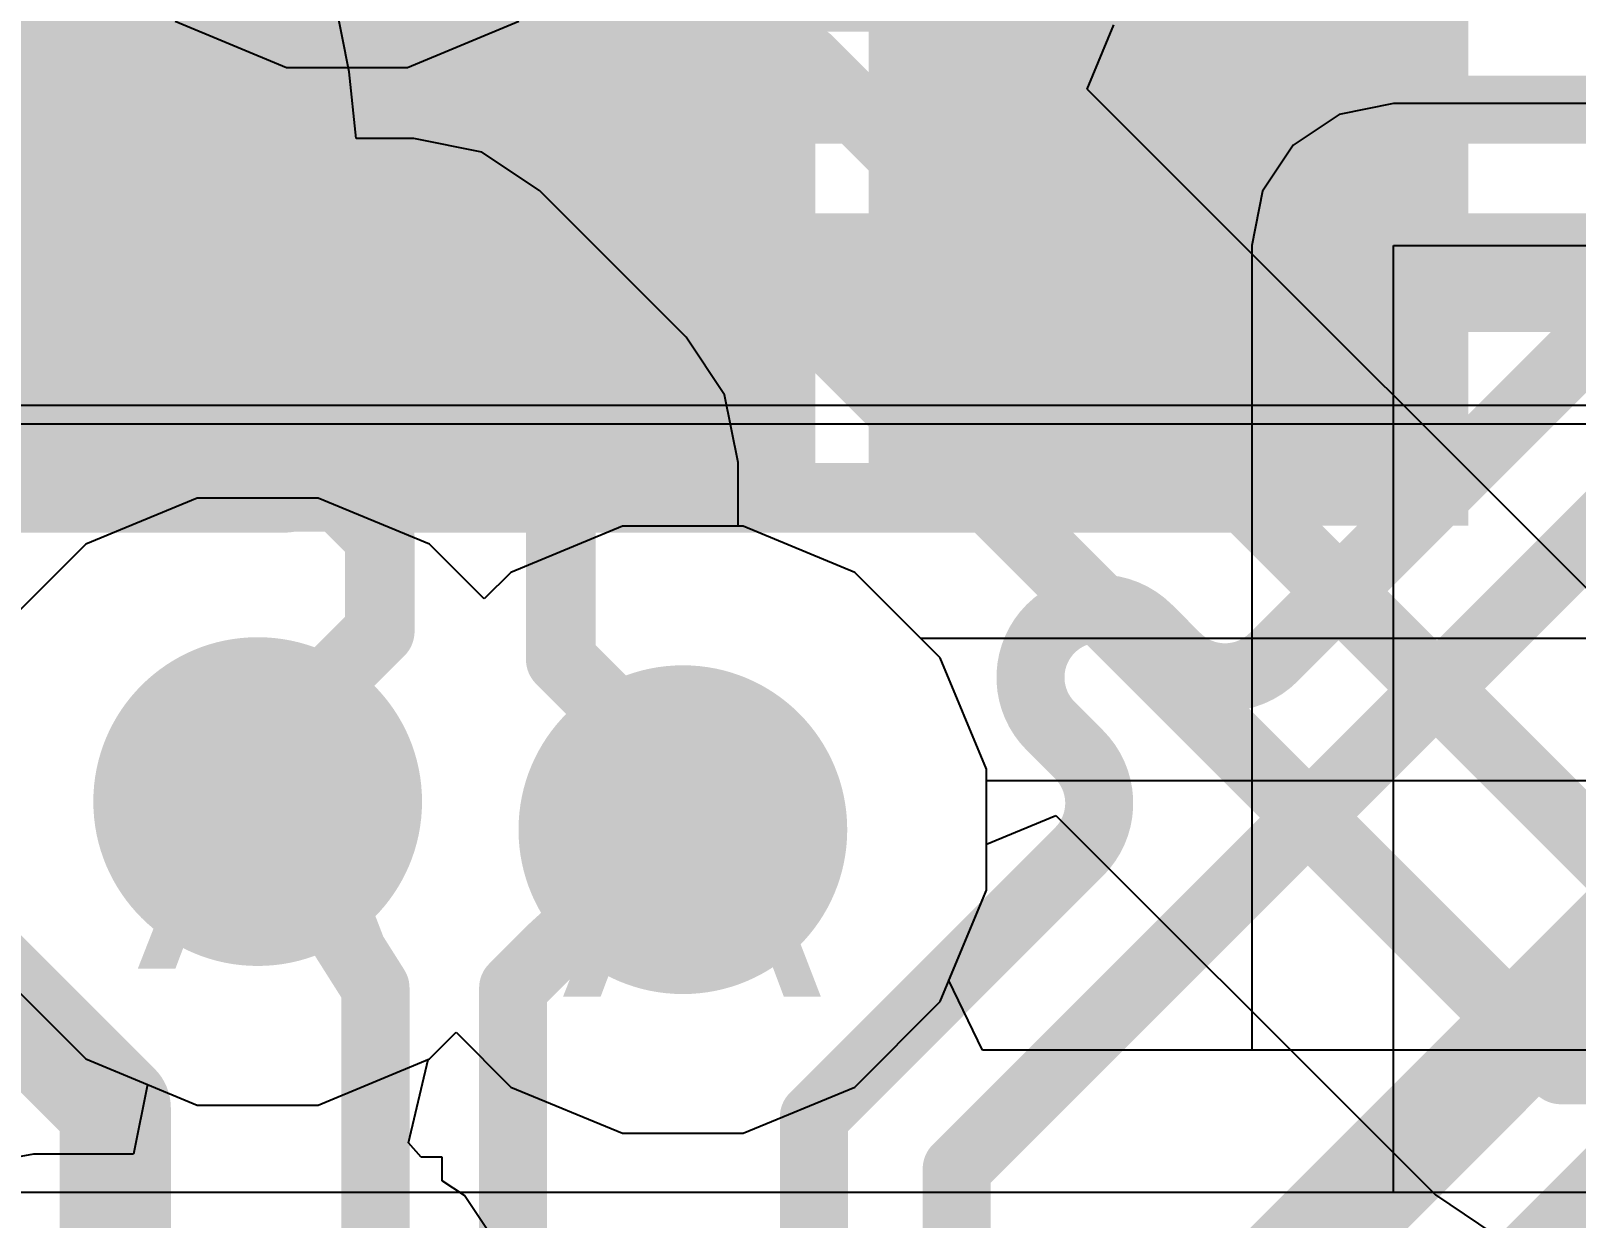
# Model space of a CAD drawing. Header units: inches. Extents: x 0 to 5271, y 0 to 5417.
# Drawn here: x 129.252 to 132.072, y 88.503 to 90.669 of the extents above; entities that cross this region are included whole.
import ezdxf

# ---------------------------------------------------------------- set-up
doc = ezdxf.new("R2010")
doc.units = ezdxf.units.IN
for name, color, linetype in [('Bottom Layer', 5, 'Continuous'), ('Bottom Overlay', 54, 'Continuous'), ('Bottom Paste', 16, 'Continuous'), ('Bottom Solder', 6, 'Continuous'), ('Drill Drawing', 1, 'Continuous'), ('L2_GND1', 16, 'Continuous'), ('L3_SIG1', 76, 'Continuous'), ('L4_PWR', 90, 'Continuous'), ('L5_GND2', 156, 'Continuous'), ('L6_SIG2', 130, 'Continuous'), ('L7_GND3', 216, 'Continuous'), ('Top Layer', 1, 'Continuous'), ('Top Overlay', 2, 'Continuous'), ('Via Holes', 16, 'Continuous')]:
    doc.layers.add(name, color=color, linetype=linetype)
doc.styles.add('Arial', font='', dxfattribs={"height": 0.2})
doc.styles.get('Arial').set_extended_font_data('Arial')

# ---------------------------------------------------------------- blocks, each defined once
blk = doc.blocks.new('HR911130C_521')
at = {"layer": 'Top Overlay'}
blk.add_lwpolyline([(-8.001, -8.56943422, 0.127, 0.127, 0), (8.001, -8.56943422, 0.127, 0.127, 0)], format="xyseb", dxfattribs=at)
blk = doc.blocks.new('DFN1006_2L__B_542')
at = {"layer": 'Bottom Layer'}
for points in [[(-0.70000495, 0.33000061), (-0.15000605, 0.33000061), (-0.15000605, -0.33000061), (-0.70000495, -0.33000061)], [(0.14998065, 0.33000061), (0.6999795499999999, 0.33000061), (0.6999795499999999, -0.33000061), (0.14998065, -0.33000061)]]:
    blk.add_hatch(color=5, dxfattribs=at).paths.add_polyline_path(points)
at = {"layer": 'Bottom Overlay'}
blk.add_hatch(color=54, dxfattribs=at).paths.add_polyline_path([(-1.14328194, -0.50816256), (-0.81308194, -0.50816256), (-0.81308194, 0.50783744), (-1.14328194, 0.50783744)])
at = {"layer": 'Bottom Paste'}
for points in [[(-0.70000495, 0.33000061), (-0.15000605, 0.33000061), (-0.15000605, -0.33000061), (-0.70000495, -0.33000061)], [(0.14998065, 0.33000061), (0.6999795499999999, 0.33000061), (0.6999795499999999, -0.33000061), (0.14998065, -0.33000061)]]:
    blk.add_hatch(color=16, dxfattribs=at).paths.add_polyline_path(points)
at = {"layer": 'Bottom Solder'}
for points in [[(-0.8016049499999999, 0.43160061), (-0.04840604999999999, 0.43160061), (-0.04840604999999999, -0.43160061), (-0.8016049499999999, -0.43160061)], [(0.04838065, 0.43160061), (0.80157955, 0.43160061), (0.80157955, -0.43160061), (0.04838065, -0.43160061)]]:
    blk.add_hatch(color=6, dxfattribs=at).paths.add_polyline_path(points)
at = {"layer": 'Bottom Overlay'}
for points in [[(-0.8128126999999999, 0.4571999999999999, 0.127, 0.127, 0), (-0.8128126999999999, -0.4571999999999999, 0.127, 0.127, 0)], [(0.8127873, 0.4571999999999999, 0.127, 0.127, 0), (-0.8128126999999999, 0.4571999999999999, 0.127, 0.127, 0)], [(0.8127873, 0.4571999999999999, 0.127, 0.127, 0), (0.8127873, -0.4571999999999999, 0.127, 0.127, 0)], [(0.8127873, -0.4571999999999999, 0.127, 0.127, 0), (-0.8128126999999999, -0.4571999999999999, 0.127, 0.127, 0)]]:
    blk.add_lwpolyline(points, format="xyseb", dxfattribs=at)
for points in [[(-0.8445627, 0.4571999999999999, 0.0635, 0.0635, 1), (-0.7810627, 0.4571999999999999, 0.0635, 0.0635, 1)], [(-0.8445627, 0.4571999999999999, 0.0635, 0.0635, 1), (-0.7810627, 0.4571999999999999, 0.0635, 0.0635, 1)], [(0.7810372999999999, 0.4571999999999999, 0.0635, 0.0635, 1), (0.8445372999999999, 0.4571999999999999, 0.0635, 0.0635, 1)], [(0.7810372999999999, 0.4571999999999999, 0.0635, 0.0635, 1), (0.8445372999999999, 0.4571999999999999, 0.0635, 0.0635, 1)], [(-0.8445627, -0.4571999999999999, 0.0635, 0.0635, 1), (-0.7810627, -0.4571999999999999, 0.0635, 0.0635, 1)], [(-0.8445627, -0.4571999999999999, 0.0635, 0.0635, 1), (-0.7810627, -0.4571999999999999, 0.0635, 0.0635, 1)], [(0.7810372999999999, -0.4571999999999999, 0.0635, 0.0635, 1), (0.8445372999999999, -0.4571999999999999, 0.0635, 0.0635, 1)], [(0.7810372999999999, -0.4571999999999999, 0.0635, 0.0635, 1), (0.8445372999999999, -0.4571999999999999, 0.0635, 0.0635, 1)]]:
    blk.add_lwpolyline(points, format="xyseb", close=True, dxfattribs=at)
blk = doc.blocks.new('DFN1006_2L__B_543')
at = {"layer": 'Bottom Layer'}
for points in [[(-0.69998717, 0.32998029), (-0.14998827, 0.32998029), (-0.14998827, -0.33002093), (-0.69998717, -0.33002093)], [(0.14999843, 0.32998029), (0.69999733, 0.32998029), (0.69999733, -0.33002093), (0.14999843, -0.33002093)]]:
    blk.add_hatch(color=5, dxfattribs=at).paths.add_polyline_path(points)
at = {"layer": 'Bottom Overlay'}
blk.add_hatch(color=54, dxfattribs=at).paths.add_polyline_path([(-1.14324892, -0.50802032), (-0.81304892, -0.50802032), (-0.81304892, 0.50797968), (-1.14324892, 0.50797968)])
at = {"layer": 'Bottom Paste'}
for points in [[(-0.69998717, 0.32998029), (-0.14998827, 0.32998029), (-0.14998827, -0.33002093), (-0.69998717, -0.33002093)], [(0.14999843, 0.32998029), (0.69999733, 0.32998029), (0.69999733, -0.33002093), (0.14999843, -0.33002093)]]:
    blk.add_hatch(color=16, dxfattribs=at).paths.add_polyline_path(points)
at = {"layer": 'Bottom Solder'}
for points in [[(-0.8015871699999999, 0.4315802899999999), (-0.04838827, 0.4315802899999999), (-0.04838827, -0.43162093), (-0.8015871699999999, -0.43162093)], [(0.04839842999999999, 0.4315802899999999), (0.80159733, 0.4315802899999999), (0.80159733, -0.43162093), (0.04839842999999999, -0.43162093)]]:
    blk.add_hatch(color=6, dxfattribs=at).paths.add_polyline_path(points)
at = {"layer": 'Bottom Overlay'}
for points in [[(-0.81279492, 0.45717968, 0.127, 0.127, 0), (0.81280508, 0.45717968, 0.127, 0.127, 0)], [(-0.81279492, -0.45722032, 0.127, 0.127, 0), (-0.81279492, 0.45717968, 0.127, 0.127, 0)], [(0.81280508, -0.45722032, 0.127, 0.127, 0), (0.81280508, 0.45717968, 0.127, 0.127, 0)], [(-0.81279492, -0.45722032, 0.127, 0.127, 0), (0.81280508, -0.45722032, 0.127, 0.127, 0)]]:
    blk.add_lwpolyline(points, format="xyseb", dxfattribs=at)
for points in [[(-0.84454492, 0.45717968, 0.0635, 0.0635, 1), (-0.7810449199999999, 0.45717968, 0.0635, 0.0635, 1)], [(-0.84454492, 0.45717968, 0.0635, 0.0635, 1), (-0.7810449199999999, 0.45717968, 0.0635, 0.0635, 1)], [(0.7810550799999999, 0.45717968, 0.0635, 0.0635, 1), (0.84455508, 0.45717968, 0.0635, 0.0635, 1)], [(0.7810550799999999, 0.45717968, 0.0635, 0.0635, 1), (0.84455508, 0.45717968, 0.0635, 0.0635, 1)], [(-0.84454492, -0.45722032, 0.0635, 0.0635, 1), (-0.7810449199999999, -0.45722032, 0.0635, 0.0635, 1)], [(-0.84454492, -0.45722032, 0.0635, 0.0635, 1), (-0.7810449199999999, -0.45722032, 0.0635, 0.0635, 1)], [(0.7810550799999999, -0.45722032, 0.0635, 0.0635, 1), (0.84455508, -0.45722032, 0.0635, 0.0635, 1)], [(0.7810550799999999, -0.45722032, 0.0635, 0.0635, 1), (0.84455508, -0.45722032, 0.0635, 0.0635, 1)]]:
    blk.add_lwpolyline(points, format="xyseb", close=True, dxfattribs=at)

msp = doc.modelspace()

# ---------------------------------------------------------------- hatches: boundary and pattern name
at = {"layer": 'Bottom Layer'}
for points in [[(130.83116582, 89.94439466), (131.50879718, 89.94439466), (131.50879718, 92.12319142), (130.83116582, 92.12319142)], [(129.05538578, 89.94439466), (130.58198166, 89.94439466), (130.58198166, 90.60439842), (129.05538578, 90.60439842)]]:
    msp.add_hatch(color=5, dxfattribs=at).paths.add_polyline_path(points)
h = msp.add_hatch(color=5, dxfattribs=at)
edge = h.paths.add_edge_path()
edge.add_arc((129.6654506, 89.26272469999999), 0.2999994, 0, 360)
h = msp.add_hatch(color=5, dxfattribs=at)
edge = h.paths.add_edge_path()
edge.add_arc((130.44155522, 89.21143448), 0.2999994, 0, 360)
at = {"layer": 'L2_GND1'}
h = msp.add_hatch(color=16, dxfattribs=at)
edge = h.paths.add_edge_path()
edge.add_arc((129.6654506, 89.26272469999999), 0.2999994, 0, 360)
h = msp.add_hatch(color=16, dxfattribs=at)
edge = h.paths.add_edge_path()
edge.add_arc((130.44155522, 89.21143448), 0.2999994, 0, 360)
at = {"layer": 'L3_SIG1'}
h = msp.add_hatch(color=76, dxfattribs=at)
edge = h.paths.add_edge_path()
edge.add_arc((129.6654506, 89.26272469999999), 0.2999994, 0, 360)
h = msp.add_hatch(color=76, dxfattribs=at)
edge = h.paths.add_edge_path()
edge.add_arc((130.44155522, 89.21143448), 0.2999994, 0, 360)
at = {"layer": 'L4_PWR'}
h = msp.add_hatch(color=90, dxfattribs=at)
edge = h.paths.add_edge_path()
edge.add_arc((129.6654506, 89.26272469999999), 0.2999994, 0, 360)
h = msp.add_hatch(color=90, dxfattribs=at)
edge = h.paths.add_edge_path()
edge.add_arc((130.44155522, 89.21143448), 0.2999994, 0, 360)
at = {"layer": 'L5_GND2'}
h = msp.add_hatch(color=156, dxfattribs=at)
edge = h.paths.add_edge_path()
edge.add_arc((129.6654506, 89.26272469999999), 0.2999994, 0, 360)
h = msp.add_hatch(color=156, dxfattribs=at)
edge = h.paths.add_edge_path()
edge.add_arc((130.44155522, 89.21143448), 0.2999994, 0, 360)
at = {"layer": 'L6_SIG2'}
h = msp.add_hatch(color=130, dxfattribs=at)
edge = h.paths.add_edge_path()
edge.add_arc((129.6654506, 89.26272469999999), 0.2999994, 0, 360)
h = msp.add_hatch(color=130, dxfattribs=at)
edge = h.paths.add_edge_path()
edge.add_arc((130.44155522, 89.21143448), 0.2999994, 0, 360)
at = {"layer": 'L7_GND3'}
h = msp.add_hatch(color=216, dxfattribs=at)
edge = h.paths.add_edge_path()
edge.add_arc((129.6654506, 89.26272469999999), 0.2999994, 0, 360)
h = msp.add_hatch(color=216, dxfattribs=at)
edge = h.paths.add_edge_path()
edge.add_arc((130.44155522, 89.21143448), 0.2999994, 0, 360)
at = {"layer": 'Top Layer'}
h = msp.add_hatch(color=1, dxfattribs=at)
edge = h.paths.add_edge_path()
edge.add_arc((129.6654506, 89.26272469999999), 0.2999994, 0, 360)
h = msp.add_hatch(color=1, dxfattribs=at)
edge = h.paths.add_edge_path()
edge.add_arc((130.44155522, 89.21143448), 0.2999994, 0, 360)
at = {"layer": 'Via Holes'}
h = msp.add_hatch(color=7, dxfattribs=at)
edge = h.paths.add_edge_path()
edge.add_arc((129.6654506, 89.26272469999999), 0.1499997, 0, 360)
h = msp.add_hatch(color=7, dxfattribs=at)
edge = h.paths.add_edge_path()
edge.add_arc((130.44155522, 89.21143448), 0.1499997, 0, 360)

# ---------------------------------------------------------------- linework, layer by layer
at = {"layer": 'Bottom Layer'}
msp.add_line((103.007541, 89.98614463999999), (139.39500696, 89.98614463999999), dxfattribs=at)
for points in [[(129.83627322, 90.41033225999999, 0.508, 0.508, 0), (129.83627322, 91.14873566, 0.508, 0.508, 0)], [(129.83627322, 90.41033225999999, 0.3048, 0.3048, 0), (129.97218862, 90.27441685999999, 0.3048, 0.3048, 0)], [(130.25428356, 90.2849858, 0.3048, 0.3048, 0), (130.25428356, 90.34188434, 0.3048, 0.3048, 0)], [(131.67011512, 89.67647292, 0.12418314, 0.12418314, 0), (132.2492402, 90.25559799999999, 0.12418314, 0.12418314, 0)], [(131.8477297, 89.49886088, 0.12418314, 0.12418314, 0), (132.42685478, 90.07798595999999, 0.12418314, 0.12418314, 0)], [(131.51993, 89.52628779999999, 0.12418314, 0.12418314, 0), (131.67011512, 89.67647292, 0.12418314, 0.12418314, 0)], [(131.1128061, 89.57818762, 0.12418314, 0.12418314, -0.4142135623730951), (131.29041814, 89.57818762, 0.12418314, 0.12418314, 0)], [(131.11280356, 89.40057304, 0.12418314, 0.12418314, -0.4142219396315177), (131.1128061, 89.57818762, 0.12418314, 0.12418314, 0)], [(131.2904156, 89.57818508, 0.12418314, 0.12418314, 0), (131.29041814, 89.57818762, 0.12418314, 0.12418314, 0)], [(131.29041814, 89.57818762, 0.12418314, 0.12418314, 0), (131.34231796, 89.52628779999999, 0.12418314, 0.12418314, 0)], [(131.51993, 89.52628779999999, 0.12418314, 0.12418314, -0.4142135623730951), (131.34231796, 89.52628779999999, 0.12418314, 0.12418314, 0)], [(130.94138658, 88.59251775999999, 0.12418314, 0.12418314, 0), (131.8477297, 89.49886088, 0.12418314, 0.12418314, 0)], [(131.11280356, 89.40057304, 0.12418314, 0.12418314, 0), (131.1128061, 89.40057558, 0.12418314, 0.12418314, 0)], [(131.1128061, 89.40057558, 0.12418314, 0.12418314, 0), (131.16470592, 89.34867575999999, 0.12418314, 0.12418314, 0)], [(131.16470338, 89.34867322, 0.12418314, 0.12418314, 0), (131.16470592, 89.34867575999999, 0.12418314, 0.12418314, 0)], [(131.16470592, 89.34867575999999, 0.12418314, 0.12418314, -0.4142135623730951), (131.16470592, 89.17106371999999, 0.12418314, 0.12418314, 0)], [(128.83115458, 89.27762687999999, 0.2032, 0.2032, 0), (129.40542572, 88.70335573999999, 0.2032, 0.2032, 0)], [(129.6654506, 89.26272469999999, 0.12418314, 0.12418314, 0), (129.88054288, 88.92262885999999, 0.12418314, 0.12418314, 0)], [(130.20447924, 88.99537699999999, 0.12418314, 0.12418314, 0), (130.44155522, 89.21143448, 0.12418314, 0.12418314, 0)], [(131.40854592, 88.27222122, 0.2032, 0.2032, 0), (132.31592282, 89.17959812, 0.2032, 0.2032, 0)], [(131.1207944, 89.1271522, 0.12418314, 0.12418314, 0), (131.16470592, 89.17106371999999, 0.12418314, 0.12418314, 0)], [(130.68064288, 88.68700068, 0.12418314, 0.12418314, 0), (131.1207944, 89.1271522, 0.12418314, 0.12418314, 0)], [(130.13172602, 88.92262885999999, 0.12418314, 0.12418314, 0), (130.20447924, 88.99537699999999, 0.12418314, 0.12418314, 0)], [(129.88054288, 88.09427644, 0.12418314, 0.12418314, 0), (129.88054288, 88.92262885999999, 0.12418314, 0.12418314, 0)], [(130.13172602, 88.09427898, 0.12418314, 0.12418314, 0), (130.13172602, 88.92262885999999, 0.12418314, 0.12418314, 0)], [(129.40542572, 87.72047988, 0.2032, 0.2032, 0), (129.40542572, 88.70335573999999, 0.2032, 0.2032, 0)], [(130.68064288, 88.09427644, 0.12418314, 0.12418314, 0), (130.68064288, 88.68700068, 0.12418314, 0.12418314, 0)], [(131.88547664, 88.3380504, 0.12418314, 0.12418314, 0), (132.21959586, 88.67216961999999, 0.12418314, 0.12418314, 0)], [(130.94138658, 88.08471842, 0.12418314, 0.12418314, 0), (130.94138658, 88.59251775999999, 0.12418314, 0.12418314, 0)]]:
    msp.add_lwpolyline(points, format="xyseb", dxfattribs=at)
for points in [[(129.70927322, 90.41033225999999, 0.254, 0.254, 1), (129.96327322, 90.41033225999999, 0.254, 0.254, 1)], [(129.76007322, 90.41033225999999, 0.1524, 0.1524, 1), (129.91247322, 90.41033225999999, 0.1524, 0.1524, 1)], [(130.17808356, 90.34188434, 0.1524, 0.1524, 1), (130.33048356, 90.34188434, 0.1524, 0.1524, 1)], [(129.89598862, 90.27441685999999, 0.1524, 0.1524, 1), (130.04838862, 90.27441685999999, 0.1524, 0.1524, 1)], [(130.17808356, 90.2849858, 0.1524, 0.1524, 1), (130.33048356, 90.2849858, 0.1524, 0.1524, 1)], [(131.6390687, 89.67647292, 0.0620903, 0.0620903, 1), (131.70116154, 89.67647292, 0.0620903, 0.0620903, 1)], [(131.6390687, 89.67647292, 0.0620903, 0.0620903, 1), (131.70116154, 89.67647292, 0.0620903, 0.0620903, 1)], [(131.08175968, 89.57818762, 0.0620903, 0.0620903, 1), (131.14385252, 89.57818762, 0.0620903, 0.0620903, 1)], [(131.08175968, 89.57818762, 0.0620903, 0.0620903, 1), (131.14385252, 89.57818762, 0.0620903, 0.0620903, 1)], [(131.25936918, 89.57818508, 0.0620903, 0.0620903, 1), (131.32146202, 89.57818508, 0.0620903, 0.0620903, 1)], [(131.25937172, 89.57818762, 0.0620903, 0.0620903, 1), (131.32146456, 89.57818762, 0.0620903, 0.0620903, 1)], [(131.25937172, 89.57818762, 0.0620903, 0.0620903, 1), (131.32146456, 89.57818762, 0.0620903, 0.0620903, 1)], [(131.25937172, 89.57818762, 0.0620903, 0.0620903, 1), (131.32146456, 89.57818762, 0.0620903, 0.0620903, 1)], [(131.31127154, 89.52628779999999, 0.0620903, 0.0620903, 1), (131.37336438, 89.52628779999999, 0.0620903, 0.0620903, 1)], [(131.31127154, 89.52628779999999, 0.0620903, 0.0620903, 1), (131.37336438, 89.52628779999999, 0.0620903, 0.0620903, 1)], [(131.48888358, 89.52628779999999, 0.0620903, 0.0620903, 1), (131.55097642, 89.52628779999999, 0.0620903, 0.0620903, 1)], [(131.48888358, 89.52628779999999, 0.0620903, 0.0620903, 1), (131.55097642, 89.52628779999999, 0.0620903, 0.0620903, 1)], [(131.81668328, 89.49886088, 0.0620903, 0.0620903, 1), (131.87877612, 89.49886088, 0.0620903, 0.0620903, 1)], [(131.81668328, 89.49886088, 0.0620903, 0.0620903, 1), (131.87877612, 89.49886088, 0.0620903, 0.0620903, 1)], [(131.08175714, 89.40057304, 0.0620903, 0.0620903, 1), (131.14384998, 89.40057304, 0.0620903, 0.0620903, 1)], [(131.08175714, 89.40057304, 0.0620903, 0.0620903, 1), (131.14384998, 89.40057304, 0.0620903, 0.0620903, 1)], [(131.08175968, 89.40057558, 0.0620903, 0.0620903, 1), (131.14385252, 89.40057558, 0.0620903, 0.0620903, 1)], [(131.08175968, 89.40057558, 0.0620903, 0.0620903, 1), (131.14385252, 89.40057558, 0.0620903, 0.0620903, 1)], [(131.13365696, 89.34867322, 0.0620903, 0.0620903, 1), (131.1957498, 89.34867322, 0.0620903, 0.0620903, 1)], [(131.1336595, 89.34867575999999, 0.0620903, 0.0620903, 1), (131.19575234, 89.34867575999999, 0.0620903, 0.0620903, 1)], [(131.1336595, 89.34867575999999, 0.0620903, 0.0620903, 1), (131.19575234, 89.34867575999999, 0.0620903, 0.0620903, 1)], [(131.1336595, 89.34867575999999, 0.0620903, 0.0620903, 1), (131.19575234, 89.34867575999999, 0.0620903, 0.0620903, 1)], [(129.63440418, 89.26272469999999, 0.0620903, 0.0620903, 1), (129.69649702, 89.26272469999999, 0.0620903, 0.0620903, 1)], [(130.4105088, 89.21143448, 0.0620903, 0.0620903, 1), (130.47260164, 89.21143448, 0.0620903, 0.0620903, 1)], [(131.1336595, 89.17106371999999, 0.0620903, 0.0620903, 1), (131.19575234, 89.17106371999999, 0.0620903, 0.0620903, 1)], [(131.1336595, 89.17106371999999, 0.0620903, 0.0620903, 1), (131.19575234, 89.17106371999999, 0.0620903, 0.0620903, 1)], [(131.08974798, 89.1271522, 0.0620903, 0.0620903, 1), (131.15184082, 89.1271522, 0.0620903, 0.0620903, 1)], [(131.08974798, 89.1271522, 0.0620903, 0.0620903, 1), (131.15184082, 89.1271522, 0.0620903, 0.0620903, 1)], [(130.17343282, 88.99537699999999, 0.0620903, 0.0620903, 1), (130.23552566, 88.99537699999999, 0.0620903, 0.0620903, 1)], [(130.17343282, 88.99537699999999, 0.0620903, 0.0620903, 1), (130.23552566, 88.99537699999999, 0.0620903, 0.0620903, 1)], [(129.84949646, 88.92262885999999, 0.0620903, 0.0620903, 1), (129.9115893, 88.92262885999999, 0.0620903, 0.0620903, 1)], [(129.84949646, 88.92262885999999, 0.0620903, 0.0620903, 1), (129.9115893, 88.92262885999999, 0.0620903, 0.0620903, 1)], [(130.1006796, 88.92262885999999, 0.0620903, 0.0620903, 1), (130.16277244, 88.92262885999999, 0.0620903, 0.0620903, 1)], [(130.1006796, 88.92262885999999, 0.0620903, 0.0620903, 1), (130.16277244, 88.92262885999999, 0.0620903, 0.0620903, 1)], [(129.35462572, 88.70335573999999, 0.1016, 0.1016, 1), (129.45622572, 88.70335573999999, 0.1016, 0.1016, 1)], [(129.35462572, 88.70335573999999, 0.1016, 0.1016, 1), (129.45622572, 88.70335573999999, 0.1016, 0.1016, 1)], [(130.64959646, 88.68700068, 0.0620903, 0.0620903, 1), (130.7116893, 88.68700068, 0.0620903, 0.0620903, 1)], [(130.64959646, 88.68700068, 0.0620903, 0.0620903, 1), (130.7116893, 88.68700068, 0.0620903, 0.0620903, 1)], [(130.91034016, 88.59251775999999, 0.0620903, 0.0620903, 1), (130.972433, 88.59251775999999, 0.0620903, 0.0620903, 1)], [(130.91034016, 88.59251775999999, 0.0620903, 0.0620903, 1), (130.972433, 88.59251775999999, 0.0620903, 0.0620903, 1)]]:
    msp.add_lwpolyline(points, format="xyseb", close=True, dxfattribs=at)
at = {"layer": 'L2_GND1'}
for p, q in [((129.51470922, 90.6868265), (129.71832578, 90.6024858)), ((129.93872158, 90.6024858), (130.14233814, 90.6868265)), ((129.71832578, 90.6024858), (129.93872158, 90.6024858)), ((129.5552527, 89.81672409999999), (129.35163614, 89.73238339999999)), ((129.7756485, 89.81672409999999), (129.5552527, 89.81672409999999)), ((129.97926506, 89.73238339999999), (129.7756485, 89.81672409999999)), ((130.33135732, 89.76543388), (130.12774076, 89.68109318)), ((130.55175312, 89.76543388), (130.33135732, 89.76543388)), ((130.75536968, 89.68109318), (130.55175312, 89.76543388)), ((129.35163614, 89.73238339999999), (129.24846642, 89.62921368)), ((130.07914802, 89.63250043999999), (129.97926506, 89.73238339999999)), ((130.12774076, 89.68109318), (130.07914802, 89.63250043999999)), ((130.87606286, 89.56039999999999), (130.75536968, 89.68109318)), ((132.29522944, 89.56039999999999), (130.87606286, 89.56039999999999)), ((130.99555462, 89.10123657999999), (130.99555462, 89.30142414)), ((130.99555462, 89.30142414), (132.29522944, 89.30142414)), ((130.91121392, 88.89762002), (130.99555462, 89.10123657999999)), ((129.23356424, 88.9111379), (129.35163614, 88.793066)), ((130.75536968, 88.74177577999998), (130.91121392, 88.89762002)), ((129.97926506, 88.793066), (130.0278578, 88.84165873999999)), ((130.0278578, 88.84165873999999), (130.12774076, 88.74177577999998)), ((129.35163614, 88.793066), (129.5552527, 88.7087253)), ((129.7756485, 88.7087253), (129.97926506, 88.793066)), ((130.12774076, 88.74177577999998), (130.33135732, 88.65743508)), ((130.55175312, 88.65743508), (130.75536968, 88.74177577999998)), ((129.5552527, 88.7087253), (129.7756485, 88.7087253)), ((130.33135732, 88.65743508), (130.55175312, 88.65743508))]:
    msp.add_line(p, q, dxfattribs=at)
at = {"layer": 'L3_SIG1'}
for p, q in [((129.83247084, 90.59466513999999), (129.79797256, 90.76809633999999)), ((129.83247338, 90.59466513999999), (129.83247084, 90.59466513999999)), ((129.84498796, 90.47284674), (129.83247338, 90.59466513999999)), ((131.73879672, 90.53650929999999), (131.639691, 90.51679636)), ((134.7724, 90.53650929999999), (131.73879672, 90.53650929999999)), ((131.639691, 90.51679636), (131.55567288, 90.46065727999999)), ((129.95077642, 90.47284674), (129.84498796, 90.47284674)), ((130.07465984, 90.4482062), (129.95077642, 90.47284674)), ((131.55567288, 90.46065727999999), (131.4995338, 90.37663916)), ((130.17968122, 90.37803107999999), (130.07465984, 90.4482062)), ((130.44750644, 90.11020586), (130.17968122, 90.37803107999999)), ((131.4995338, 90.37663916), (131.47982086, 90.27753343999998)), ((131.47982086, 90.27753343999998), (131.47982086, 88.80897402)), ((131.73879672, 88.54999816), (131.73879672, 90.27753343999998)), ((131.73879672, 90.27753343999998), (134.7724, 90.27753343999998)), ((130.51768156, 90.00518448), (130.44750644, 90.11020586)), ((130.5423221, 89.88130106), (130.51768156, 90.00518448)), ((130.5423221, 89.76543388), (130.5423221, 89.88130106)), ((130.55175312, 89.76543388), (130.5423221, 89.76543388)), ((130.75536968, 89.68109318), (130.55175312, 89.76543388)), ((130.91121392, 89.52524893999998), (130.75536968, 89.68109318)), ((130.99555462, 89.32163238), (130.91121392, 89.52524893999998)), ((130.99555462, 89.10123657999999), (130.99555462, 89.32163238)), ((130.92710162, 88.93597656), (130.99555462, 89.10123657999999)), ((130.98850358, 88.80897402), (130.92710162, 88.93597656)), ((131.47982086, 88.80897402), (130.98850358, 88.80897402)), ((129.08731104, 88.54999816), (131.73879672, 88.54999816))]:
    msp.add_line(p, q, dxfattribs=at)
for points in [[(129.25226372, 90.59466259999999, 0.127, 0.127, -0.9999999999999999), (129.50626372, 90.59466259999999, 0.127, 0.127, 0)], [(129.25226372, 90.27612628, 0.127, 0.127, 0), (129.25226372, 90.59466259999999, 0.127, 0.127, 0)], [(129.50626372, 90.27612628, 0.127, 0.127, 0), (129.50626372, 90.59466259999999, 0.127, 0.127, 0)], [(129.25226372, 90.27612628, 0.127, 0.127, -0.9999999999999999), (128.99826372, 90.27612628, 0.127, 0.127, 0)], [(129.63326372, 90.14912627999999, 0.127, 0.127, -0.4142135623730951), (129.50626372, 90.27612628, 0.127, 0.127, 0)], [(129.63326372, 90.14912627999999, 0.127, 0.127, 0), (129.95077642, 90.14912627999999, 0.127, 0.127, 0)], [(129.95077642, 90.14912627999999, 0.127, 0.127, 0), (130.21860164, 89.88130106, 0.127, 0.127, 0)], [(130.21860164, 89.52233048, 0.127, 0.127, 0), (130.21860164, 89.88130106, 0.127, 0.127, 0)], [(128.36690354, 89.81892628, 0.127, 0.127, 0), (129.81400504, 89.81892628, 0.127, 0.127, 0)], [(129.81400504, 89.81892628, 0.127, 0.127, 0), (129.88840164, 89.74452968, 0.127, 0.127, 0)], [(129.88840164, 89.57362069999999, 0.127, 0.127, 0), (129.88840164, 89.74452968, 0.127, 0.127, 0)], [(129.6654506, 89.35066966, 0.127, 0.127, 0), (129.88840164, 89.57362069999999, 0.127, 0.127, 0)], [(130.21860164, 89.52233048, 0.127, 0.127, 0), (130.44155522, 89.2993769, 0.127, 0.127, 0)], [(129.6654506, 89.26272469999999, 0.127, 0.127, 0), (129.6654506, 89.35066966, 0.127, 0.127, 0)], [(130.44155522, 89.21143448, 0.127, 0.127, 0), (130.44155522, 89.2993769, 0.127, 0.127, 0)]]:
    msp.add_lwpolyline(points, format="xyseb", dxfattribs=at)
for points in [[(129.22051372, 90.59466259999999, 0.0635, 0.0635, 1), (129.28401372, 90.59466259999999, 0.0635, 0.0635, 1)], [(129.22051372, 90.59466259999999, 0.0635, 0.0635, 1), (129.28401372, 90.59466259999999, 0.0635, 0.0635, 1)], [(129.47451372, 90.59466259999999, 0.0635, 0.0635, 1), (129.53801372, 90.59466259999999, 0.0635, 0.0635, 1)], [(129.47451372, 90.59466259999999, 0.0635, 0.0635, 1), (129.53801372, 90.59466259999999, 0.0635, 0.0635, 1)], [(129.22051372, 90.27612628, 0.0635, 0.0635, 1), (129.28401372, 90.27612628, 0.0635, 0.0635, 1)], [(129.22051372, 90.27612628, 0.0635, 0.0635, 1), (129.28401372, 90.27612628, 0.0635, 0.0635, 1)], [(129.47451372, 90.27612628, 0.0635, 0.0635, 1), (129.53801372, 90.27612628, 0.0635, 0.0635, 1)], [(129.47451372, 90.27612628, 0.0635, 0.0635, 1), (129.53801372, 90.27612628, 0.0635, 0.0635, 1)], [(129.60151372, 90.14912627999999, 0.0635, 0.0635, 1), (129.66501372, 90.14912627999999, 0.0635, 0.0635, 1)], [(129.60151372, 90.14912627999999, 0.0635, 0.0635, 1), (129.66501372, 90.14912627999999, 0.0635, 0.0635, 1)], [(129.91902642, 90.14912627999999, 0.0635, 0.0635, 1), (129.98252642, 90.14912627999999, 0.0635, 0.0635, 1)], [(129.91902642, 90.14912627999999, 0.0635, 0.0635, 1), (129.98252642, 90.14912627999999, 0.0635, 0.0635, 1)], [(130.18685164, 89.88130106, 0.0635, 0.0635, 1), (130.25035164, 89.88130106, 0.0635, 0.0635, 1)], [(130.18685164, 89.88130106, 0.0635, 0.0635, 1), (130.25035164, 89.88130106, 0.0635, 0.0635, 1)], [(129.78225504, 89.81892628, 0.0635, 0.0635, 1), (129.84575504, 89.81892628, 0.0635, 0.0635, 1)], [(129.78225504, 89.81892628, 0.0635, 0.0635, 1), (129.84575504, 89.81892628, 0.0635, 0.0635, 1)], [(129.85665164, 89.74452968, 0.0635, 0.0635, 1), (129.92015164, 89.74452968, 0.0635, 0.0635, 1)], [(129.85665164, 89.74452968, 0.0635, 0.0635, 1), (129.92015164, 89.74452968, 0.0635, 0.0635, 1)], [(129.85665164, 89.57362069999999, 0.0635, 0.0635, 1), (129.92015164, 89.57362069999999, 0.0635, 0.0635, 1)], [(129.85665164, 89.57362069999999, 0.0635, 0.0635, 1), (129.92015164, 89.57362069999999, 0.0635, 0.0635, 1)], [(130.18685164, 89.52233048, 0.0635, 0.0635, 1), (130.25035164, 89.52233048, 0.0635, 0.0635, 1)], [(130.18685164, 89.52233048, 0.0635, 0.0635, 1), (130.25035164, 89.52233048, 0.0635, 0.0635, 1)], [(129.6337006, 89.35066966, 0.0635, 0.0635, 1), (129.6972006, 89.35066966, 0.0635, 0.0635, 1)], [(129.6337006, 89.35066966, 0.0635, 0.0635, 1), (129.6972006, 89.35066966, 0.0635, 0.0635, 1)], [(130.40980522, 89.2993769, 0.0635, 0.0635, 1), (130.47330522, 89.2993769, 0.0635, 0.0635, 1)], [(130.40980522, 89.2993769, 0.0635, 0.0635, 1), (130.47330522, 89.2993769, 0.0635, 0.0635, 1)], [(129.6337006, 89.26272469999999, 0.0635, 0.0635, 1), (129.6972006, 89.26272469999999, 0.0635, 0.0635, 1)], [(130.40980522, 89.21143448, 0.0635, 0.0635, 1), (130.47330522, 89.21143448, 0.0635, 0.0635, 1)]]:
    msp.add_lwpolyline(points, format="xyseb", close=True, dxfattribs=at)
at = {"layer": 'L4_PWR'}
for p, q in [((129.51470922, 90.6868265), (129.71832578, 90.6024858)), ((129.93872158, 90.6024858), (130.14233814, 90.6868265)), ((129.71832578, 90.6024858), (129.93872158, 90.6024858)), ((129.5552527, 89.81672409999999), (129.35163614, 89.73238339999999)), ((129.7756485, 89.81672409999999), (129.5552527, 89.81672409999999)), ((129.97926506, 89.73238339999999), (129.7756485, 89.81672409999999)), ((130.33135732, 89.76543388), (130.12774076, 89.68109318)), ((130.55175312, 89.76543388), (130.33135732, 89.76543388)), ((130.75536968, 89.68109318), (130.55175312, 89.76543388)), ((129.35163614, 89.73238339999999), (129.24846642, 89.62921368)), ((130.07914802, 89.63250043999999), (129.97926506, 89.73238339999999)), ((130.12774076, 89.68109318), (130.07914802, 89.63250043999999)), ((130.91121392, 89.52524893999998), (130.75536968, 89.68109318)), ((130.99555462, 89.32163238), (130.91121392, 89.52524893999998)), ((130.99555462, 89.10123657999999), (130.99555462, 89.32163238)), ((130.92710162, 88.93597656), (130.99555462, 89.10123657999999)), ((130.98850358, 88.80897402), (130.92710162, 88.93597656)), ((133.4599058, 88.80897402), (130.98850358, 88.80897402)), ((127.319532, 88.54999816), (133.4599058, 88.54999816))]:
    msp.add_line(p, q, dxfattribs=at)
at = {"layer": 'L5_GND2'}
for p, q in [((129.5552527, 89.81672409999999), (129.35163614, 89.73238339999999)), ((129.7756485, 89.81672409999999), (129.5552527, 89.81672409999999)), ((129.97926506, 89.73238339999999), (129.7756485, 89.81672409999999)), ((130.33135732, 89.76543388), (130.12774076, 89.68109318)), ((130.55175312, 89.76543388), (130.33135732, 89.76543388)), ((130.75536968, 89.68109318), (130.55175312, 89.76543388)), ((129.35163614, 89.73238339999999), (129.24846642, 89.62921368)), ((130.07914802, 89.63250043999999), (129.97926506, 89.73238339999999)), ((130.12774076, 89.68109318), (130.07914802, 89.63250043999999)), ((130.91121392, 89.52524893999998), (130.75536968, 89.68109318)), ((130.99555462, 89.32163238), (130.91121392, 89.52524893999998)), ((130.99555462, 89.10123657999999), (130.99555462, 89.32163238)), ((130.91121392, 88.89762002), (130.99555462, 89.10123657999999)), ((129.23356424, 88.9111379), (129.35163614, 88.793066)), ((130.75536968, 88.74177577999998), (130.91121392, 88.89762002)), ((129.97926506, 88.793066), (130.0278578, 88.84165873999999)), ((130.0278578, 88.84165873999999), (130.12774076, 88.74177577999998)), ((129.35163614, 88.793066), (129.5552527, 88.7087253)), ((129.7756485, 88.7087253), (129.97926506, 88.793066)), ((130.12774076, 88.74177577999998), (130.33135732, 88.65743508)), ((130.55175312, 88.65743508), (130.75536968, 88.74177577999998)), ((129.5552527, 88.7087253), (129.7756485, 88.7087253)), ((130.33135732, 88.65743508), (130.55175312, 88.65743508))]:
    msp.add_line(p, q, dxfattribs=at)
at = {"layer": 'L6_SIG2'}
for p, q in [((131.17957, 90.56303451999999), (131.2281729, 90.68036728)), ((131.31341022, 90.4291943), (131.17957, 90.56303451999999)), ((131.31341784, 90.42918922), (131.31341022, 90.4291943)), ((132.16822944, 89.57437761999999), (131.31341784, 90.42918922)), ((130.99555462, 89.18485337999999), (131.12255462, 89.23745931999999)), ((131.12255462, 89.23745931999999), (131.71840814, 88.6416058)), ((130.99555462, 89.10123657999999), (130.99555462, 89.18485337999999)), ((130.91121392, 88.89762002), (130.99555462, 89.10123657999999)), ((129.23356424, 88.9111379), (129.35163614, 88.793066)), ((130.75536968, 88.74177577999998), (130.91121392, 88.89762002)), ((129.97926506, 88.793066), (130.0278578, 88.84165873999999)), ((130.0278578, 88.84165873999999), (130.12774076, 88.74177577999998)), ((129.35163614, 88.793066), (129.5552527, 88.7087253)), ((129.7756485, 88.7087253), (129.97926506, 88.793066)), ((130.12774076, 88.74177577999998), (130.33135732, 88.65743508)), ((130.55175312, 88.65743508), (130.75536968, 88.74177577999998)), ((129.5552527, 88.7087253), (129.7756485, 88.7087253)), ((130.33135732, 88.65743508), (130.55175312, 88.65743508)), ((131.71840814, 88.6416058), (131.71841576, 88.64160071999999)), ((131.71841576, 88.64160071999999), (131.81512372, 88.54489276)), ((131.81512372, 88.54489276), (131.9201451, 88.47471764))]:
    msp.add_line(p, q, dxfattribs=at)
for points in [[(128.16753894, 90.61518579999999, 0.127, 0.127, 0), (130.66960912, 90.61518579999999, 0.127, 0.127, 0)], [(130.66960912, 90.61518579999999, 0.127, 0.127, 0), (131.0845105, 90.20028441999999, 0.127, 0.127, 0)], [(129.38791242, 90.15798579999999, 0.127, 0.127, -0.9999999999999999), (129.64191242, 90.15798579999999, 0.127, 0.127, 0)], [(129.89591242, 90.15798579999999, 0.127, 0.127, -0.4142135623730951), (130.02291242, 90.2849858, 0.127, 0.127, 0)], [(130.02291242, 90.2849858, 0.127, 0.127, 0), (130.26069452, 90.2849858, 0.127, 0.127, 0)], [(130.26069452, 90.2849858, 0.127, 0.127, 0), (130.53283774, 90.2849858, 0.127, 0.127, 0)], [(130.53283774, 90.2849858, 0.127, 0.127, 0), (131.94731294, 88.87051059999999, 0.127, 0.127, 0)], [(131.0845105, 90.20028441999999, 0.127, 0.127, 0), (131.08451304, 90.20028441999999, 0.127, 0.127, 0)], [(131.08451304, 90.20028441999999, 0.127, 0.127, 0), (132.1807999, 89.10399756, 0.127, 0.127, 0)], [(129.38791242, 90.01089947999999, 0.127, 0.127, 0), (129.38791242, 90.15798579999999, 0.127, 0.127, 0)], [(129.64191242, 90.01089947999999, 0.127, 0.127, 0), (129.64191242, 90.15798579999999, 0.127, 0.127, 0)], [(129.89591242, 90.01089947999999, 0.127, 0.127, 0), (129.89591242, 90.15798579999999, 0.127, 0.127, 0)], [(129.38791242, 90.01089947999999, 0.127, 0.127, -0.9999999999999999), (129.13391242, 90.01089947999999, 0.127, 0.127, 0)], [(129.89591242, 90.01089947999999, 0.127, 0.127, -0.9999999999999999), (129.64191242, 90.01089947999999, 0.127, 0.127, 0)], [(131.94731294, 88.87051059999999, 0.127, 0.127, 0), (131.94731548, 88.87051059999999, 0.127, 0.127, 0)], [(131.94731548, 88.87051059999999, 0.127, 0.127, 0), (132.04402852, 88.77379755999999, 0.127, 0.127, 0)], [(132.04402852, 88.77379755999999, 0.127, 0.127, 0), (133.7030092, 88.77379755999999, 0.127, 0.127, 0)]]:
    msp.add_lwpolyline(points, format="xyseb", dxfattribs=at)
for points in [[(130.63785912, 90.61518579999999, 0.0635, 0.0635, 1), (130.70135912, 90.61518579999999, 0.0635, 0.0635, 1)], [(130.63785912, 90.61518579999999, 0.0635, 0.0635, 1), (130.70135912, 90.61518579999999, 0.0635, 0.0635, 1)], [(129.99116242, 90.2849858, 0.0635, 0.0635, 1), (130.05466242, 90.2849858, 0.0635, 0.0635, 1)], [(129.99116242, 90.2849858, 0.0635, 0.0635, 1), (130.05466242, 90.2849858, 0.0635, 0.0635, 1)], [(130.22894452, 90.2849858, 0.0635, 0.0635, 1), (130.29244452, 90.2849858, 0.0635, 0.0635, 1)], [(130.22894452, 90.2849858, 0.0635, 0.0635, 1), (130.29244452, 90.2849858, 0.0635, 0.0635, 1)], [(130.50108774, 90.2849858, 0.0635, 0.0635, 1), (130.56458774, 90.2849858, 0.0635, 0.0635, 1)], [(130.50108774, 90.2849858, 0.0635, 0.0635, 1), (130.56458774, 90.2849858, 0.0635, 0.0635, 1)], [(131.0527605, 90.20028441999999, 0.0635, 0.0635, 1), (131.1162605, 90.20028441999999, 0.0635, 0.0635, 1)], [(131.0527605, 90.20028441999999, 0.0635, 0.0635, 1), (131.1162605, 90.20028441999999, 0.0635, 0.0635, 1)], [(131.05276304, 90.20028441999999, 0.0635, 0.0635, 1), (131.11626304, 90.20028441999999, 0.0635, 0.0635, 1)], [(131.05276304, 90.20028441999999, 0.0635, 0.0635, 1), (131.11626304, 90.20028441999999, 0.0635, 0.0635, 1)], [(129.35616242, 90.15798579999999, 0.0635, 0.0635, 1), (129.41966242, 90.15798579999999, 0.0635, 0.0635, 1)], [(129.35616242, 90.15798579999999, 0.0635, 0.0635, 1), (129.41966242, 90.15798579999999, 0.0635, 0.0635, 1)], [(129.61016242, 90.15798579999999, 0.0635, 0.0635, 1), (129.67366242, 90.15798579999999, 0.0635, 0.0635, 1)], [(129.61016242, 90.15798579999999, 0.0635, 0.0635, 1), (129.67366242, 90.15798579999999, 0.0635, 0.0635, 1)], [(129.86416242, 90.15798579999999, 0.0635, 0.0635, 1), (129.92766242, 90.15798579999999, 0.0635, 0.0635, 1)], [(129.86416242, 90.15798579999999, 0.0635, 0.0635, 1), (129.92766242, 90.15798579999999, 0.0635, 0.0635, 1)], [(129.35616242, 90.01089947999999, 0.0635, 0.0635, 1), (129.41966242, 90.01089947999999, 0.0635, 0.0635, 1)], [(129.35616242, 90.01089947999999, 0.0635, 0.0635, 1), (129.41966242, 90.01089947999999, 0.0635, 0.0635, 1)], [(129.61016242, 90.01089947999999, 0.0635, 0.0635, 1), (129.67366242, 90.01089947999999, 0.0635, 0.0635, 1)], [(129.61016242, 90.01089947999999, 0.0635, 0.0635, 1), (129.67366242, 90.01089947999999, 0.0635, 0.0635, 1)], [(129.86416242, 90.01089947999999, 0.0635, 0.0635, 1), (129.92766242, 90.01089947999999, 0.0635, 0.0635, 1)], [(129.86416242, 90.01089947999999, 0.0635, 0.0635, 1), (129.92766242, 90.01089947999999, 0.0635, 0.0635, 1)], [(131.91556294, 88.87051059999999, 0.0635, 0.0635, 1), (131.97906294, 88.87051059999999, 0.0635, 0.0635, 1)], [(131.91556294, 88.87051059999999, 0.0635, 0.0635, 1), (131.97906294, 88.87051059999999, 0.0635, 0.0635, 1)], [(131.91556548, 88.87051059999999, 0.0635, 0.0635, 1), (131.97906548, 88.87051059999999, 0.0635, 0.0635, 1)], [(131.91556548, 88.87051059999999, 0.0635, 0.0635, 1), (131.97906548, 88.87051059999999, 0.0635, 0.0635, 1)], [(132.01227852, 88.77379755999999, 0.0635, 0.0635, 1), (132.07577852, 88.77379755999999, 0.0635, 0.0635, 1)], [(132.01227852, 88.77379755999999, 0.0635, 0.0635, 1), (132.07577852, 88.77379755999999, 0.0635, 0.0635, 1)]]:
    msp.add_lwpolyline(points, format="xyseb", close=True, dxfattribs=at)
at = {"layer": 'L7_GND3'}
for p, q in [((129.5552527, 89.81672409999999), (129.35163614, 89.73238339999999)), ((129.7756485, 89.81672409999999), (129.5552527, 89.81672409999999)), ((129.97926506, 89.73238339999999), (129.7756485, 89.81672409999999)), ((130.33135732, 89.76543388), (130.12774076, 89.68109318)), ((130.55175312, 89.76543388), (130.33135732, 89.76543388)), ((130.75536968, 89.68109318), (130.55175312, 89.76543388)), ((129.35163614, 89.73238339999999), (129.24846642, 89.62921368)), ((130.07914802, 89.63250043999999), (129.97926506, 89.73238339999999)), ((130.12774076, 89.68109318), (130.07914802, 89.63250043999999)), ((130.91121392, 89.52524893999998), (130.75536968, 89.68109318)), ((130.99555462, 89.32163238), (130.91121392, 89.52524893999998)), ((130.99555462, 89.10123657999999), (130.99555462, 89.32163238)), ((130.91121392, 88.89762002), (130.99555462, 89.10123657999999)), ((129.23356424, 88.9111379), (129.35163614, 88.793066)), ((130.75536968, 88.74177577999998), (130.91121392, 88.89762002)), ((129.97926506, 88.793066), (130.0278578, 88.84165873999999)), ((130.0278578, 88.84165873999999), (130.12774076, 88.74177577999998)), ((129.35163614, 88.793066), (129.5552527, 88.7087253)), ((129.7756485, 88.7087253), (129.97926506, 88.793066)), ((130.12774076, 88.74177577999998), (130.33135732, 88.65743508)), ((130.55175312, 88.65743508), (130.75536968, 88.74177577999998)), ((129.5552527, 88.7087253), (129.7756485, 88.7087253)), ((130.33135732, 88.65743508), (130.55175312, 88.65743508))]:
    msp.add_line(p, q, dxfattribs=at)
at = {"layer": 'Top Layer'}
for p, q in [((102.362, 89.98615733999999), (138.74946596, 89.98615733999999)), ((128.4563598, 89.95213404), (133.20831372, 89.95213404)), ((129.5552527, 89.81672409999999), (129.35163614, 89.73238339999999)), ((129.7756485, 89.81672409999999), (129.5552527, 89.81672409999999)), ((129.97926506, 89.73238339999999), (129.7756485, 89.81672409999999)), ((130.33135732, 89.76543388), (130.12774076, 89.68109318)), ((130.55175312, 89.76543388), (130.33135732, 89.76543388)), ((130.75536968, 89.68109318), (130.55175312, 89.76543388)), ((129.35163614, 89.73238339999999), (129.1957919, 89.57653916)), ((130.07914802, 89.63250043999999), (129.97926506, 89.73238339999999)), ((130.12774076, 89.68109318), (130.07914802, 89.63250043999999)), ((130.91121392, 89.52524893999998), (130.75536968, 89.68109318)), ((130.99555462, 89.32163238), (130.91121392, 89.52524893999998)), ((130.99555462, 89.10123657999999), (130.99555462, 89.32163238)), ((130.91121392, 88.89762002), (130.99555462, 89.10123657999999)), ((129.1957919, 88.94891023999999), (129.35163614, 88.793066)), ((130.75536968, 88.74177577999998), (130.91121392, 88.89762002)), ((129.97926506, 88.793066), (130.0278578, 88.84165873999999)), ((130.0278578, 88.84165873999999), (130.12774076, 88.74177577999998)), ((129.35163614, 88.793066), (129.4640794, 88.74649002)), ((129.94091106, 88.63971349999998), (129.97674538, 88.79202206)), ((129.97674538, 88.79202206), (129.97926506, 88.793066)), ((129.4640794, 88.74649002), (129.43881656, 88.61949001999999)), ((130.12774076, 88.74177577999998), (130.33135732, 88.65743508)), ((130.55175312, 88.65743508), (130.75536968, 88.74177577999998)), ((130.33135732, 88.65743508), (130.55175312, 88.65743508)), ((129.25621596, 88.61949001999999), (129.2262084, 88.61352102)), ((129.43881656, 88.61949001999999), (129.25621596, 88.61949001999999)), ((129.96369994, 88.61352102), (129.94091106, 88.63971349999998)), ((130.00230032, 88.61352102), (129.96369994, 88.61352102)), ((130.00230032, 88.57085917999999), (130.00230032, 88.61352102)), ((130.04303938, 88.543638), (130.00230032, 88.57085917999999)), ((130.09917846, 88.45961987999999), (130.04303938, 88.543638))]:
    msp.add_line(p, q, dxfattribs=at)
for points in [[(128.21882408, 90.5256, 0.12418314, 0.12418314, 0), (134.52969792, 90.5256, 0.12418314, 0.12418314, 0)], [(128.32286502, 90.27441685999999, 0.12418314, 0.12418314, 0), (134.63373886, 90.27441685999999, 0.12418314, 0.12418314, 0)]]:
    msp.add_lwpolyline(points, format="xyseb", dxfattribs=at)

# ---------------------------------------------------------------- block references
for name, p in [('HR911130C_521', (130.46739972, 98.7527997)), ('DFN1006_2L__B_543', (128.90538862, 90.27441685999999))]:
    msp.add_blockref(name, p)
at = {"rotation": 180}
msp.add_blockref('DFN1006_2L__B_542', (130.73196104, 90.27439654), dxfattribs=at)

# ---------------------------------------------------------------- texts
at = {"layer": 'Drill Drawing', "style": 'Arial'}
for p in [(129.4453723, 88.95800851999999), (130.22147692, 88.9067183)]:
    msp.add_text('A', height=0.508, dxfattribs=at).set_placement(p)

doc.saveas('drawing.dxf')
